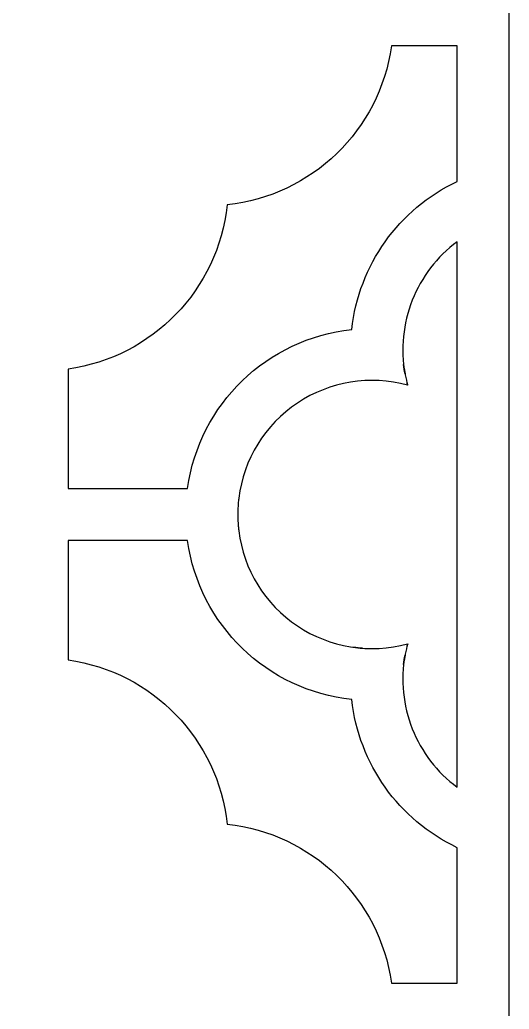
# Model space of a CAD drawing. Header units: centimetres. Extents: x -14 to -8.1, y -9 to 2.2.
# Drawn here: x -9.098 to -8.101, y -5.4 to -3.383 of the extents above; entities that cross this region are included whole.
import ezdxf

# ---------------------------------------------------------------- set-up
doc = ezdxf.new("R2010")
doc.units = ezdxf.units.CM
doc.header["$MEASUREMENT"] = 0
doc.layers.add('layer 1', color=7, linetype='Continuous')

msp = doc.modelspace()

# ---------------------------------------------------------------- linework, layer by layer
at = {"layer": 'layer 1', "lineweight": 30}
for points, knots in [([(-14.04071, 2.23468), (-14.04071, 2.23468), (-13.9345, 2.23468), (-13.9345, 2.23468), (-13.9345, 2.23468), (-13.9345, 2.23468), (-8.20693, 2.23468), (-8.20693, 2.23468), (-8.20693, 2.23468), (-8.20693, 2.23468), (-8.10073, 2.23468), (-8.10073, 2.23468), (-8.10073, 2.23468), (-8.10073, 2.23468), (-8.10073, 2.12848), (-8.10073, 2.12848), (-8.10073, 2.12848), (-8.10073, 2.12848), (-8.10073, -8.89401), (-8.10073, -8.89401), (-8.10073, -8.89401), (-8.10073, -8.89401), (-8.10073, -9.00021), (-8.10073, -9.00021), (-8.10073, -9.00021), (-8.10073, -9.00021), (-8.20693, -9.00021), (-8.20693, -9.00021), (-8.20693, -9.00021), (-8.20693, -9.00021), (-13.9345, -9.00021), (-13.9345, -9.00021), (-13.9345, -9.00021), (-13.9345, -9.00021), (-14.04071, -9.00021), (-14.04071, -9.00021), (-14.04071, -9.00021), (-14.04071, -9.00021), (-14.04071, -8.89401), (-14.04071, -8.89401), (-14.04071, -8.89401), (-14.04071, -8.89401), (-14.04071, 2.12848), (-14.04071, 2.12848), (-14.04071, 2.12848), (-14.04071, 2.12848), (-14.04071, 2.23468), (-14.04071, 2.23468)], [0, 0, 0, 0, 0.0769231, 0.0769231, 0.0769231, 0.0769231, 0.1538462, 0.1538462, 0.1538462, 0.1538462, 0.2307692, 0.2307692, 0.2307692, 0.2307692, 0.3076923, 0.3076923, 0.3076923, 0.3076923, 0.3846154, 0.3846154, 0.3846154, 0.3846154, 0.4615385, 0.4615385, 0.4615385, 0.4615385, 0.5384615, 0.5384615, 0.5384615, 0.5384615, 0.6153846, 0.6153846, 0.6153846, 0.6153846, 0.6923077, 0.6923077, 0.6923077, 0.6923077, 0.7692308, 0.7692308, 0.7692308, 0.7692308, 0.8461538, 0.8461538, 0.8461538, 0.8461538, 1, 1, 1, 1]), ([(-8.20693, -3.71221), (-8.32606, -3.76887), (-8.40728, -3.88309), (-8.42156, -4.01424), (-8.42156, -4.01424), (-8.59442, -4.03285), (-8.73244, -4.16633), (-8.7565, -4.33852), (-8.7565, -4.33852), (-8.7565, -4.33852), (-8.85093, -4.33852), (-8.85093, -4.33852), (-8.85093, -4.33852), (-8.85093, -4.33852), (-8.99993, -4.33852), (-8.99993, -4.33852), (-8.99993, -4.33852), (-8.99993, -4.33852), (-8.99993, -4.24991), (-8.99993, -4.24991), (-8.99993, -4.24991), (-8.99993, -4.24991), (-8.99993, -4.17249), (-8.99993, -4.17249), (-8.99993, -4.17249), (-8.99993, -4.17249), (-8.99993, -4.14635), (-8.99993, -4.14635), (-8.99993, -4.14635), (-8.99993, -4.14635), (-8.99993, -4.09508), (-8.99993, -4.09508), (-8.99993, -4.09508), (-8.82778, -4.07088), (-8.69415, -3.93301), (-8.67566, -3.76015), (-8.67566, -3.76015), (-8.50281, -3.74152), (-8.3648, -3.60805), (-8.34073, -3.43587), (-8.34073, -3.43587), (-8.34073, -3.43587), (-8.24642, -3.43587), (-8.24642, -3.43587), (-8.24642, -3.43587), (-8.24642, -3.43587), (-8.21714, -3.43587), (-8.21714, -3.43587), (-8.21714, -3.43587), (-8.21714, -3.43587), (-8.20693, -3.43587), (-8.20693, -3.43587), (-8.20693, -3.43587), (-8.20693, -3.43587), (-8.20693, -3.71221), (-8.20693, -3.71221)], [0, 0, 0, 0, 0.0666667, 0.0666667, 0.0666667, 0.0666667, 0.1333333, 0.1333333, 0.1333333, 0.1333333, 0.2, 0.2, 0.2, 0.2, 0.2666667, 0.2666667, 0.2666667, 0.2666667, 0.3333333, 0.3333333, 0.3333333, 0.3333333, 0.4, 0.4, 0.4, 0.4, 0.4666667, 0.4666667, 0.4666667, 0.4666667, 0.5333333, 0.5333333, 0.5333333, 0.5333333, 0.6, 0.6, 0.6, 0.6, 0.6666667, 0.6666667, 0.6666667, 0.6666667, 0.7333333, 0.7333333, 0.7333333, 0.7333333, 0.8, 0.8, 0.8, 0.8, 0.8666667, 0.8666667, 0.8666667, 0.8666667, 1, 1, 1, 1]), ([(-8.20693, -4.94768), (-8.24795, -4.91723), (-8.27964, -4.8759), (-8.29842, -4.8284), (-8.29842, -4.8284), (-8.31721, -4.78089), (-8.3223, -4.72904), (-8.31312, -4.67879), (-8.31312, -4.67879), (-8.31426, -4.68506), (-8.31518, -4.69136), (-8.31588, -4.69769), (-8.31588, -4.69769), (-8.31509, -4.69046), (-8.314, -4.68326), (-8.31263, -4.67612), (-8.31263, -4.67612), (-8.31127, -4.66906), (-8.30963, -4.66207), (-8.30772, -4.65515), (-8.30772, -4.65515), (-8.30772, -4.65515), (-8.30907, -4.6601), (-8.30907, -4.6601), (-8.30907, -4.6601), (-8.30907, -4.6601), (-8.30778, -4.65515), (-8.30778, -4.65515), (-8.30778, -4.65515), (-8.38437, -4.67629), (-8.46643, -4.66304), (-8.53252, -4.61893), (-8.53252, -4.61893), (-8.59862, -4.57481), (-8.64223, -4.50402), (-8.65196, -4.42515), (-8.65196, -4.42515), (-8.65196, -4.42515), (-8.65215, -4.42349), (-8.65215, -4.42349), (-8.65215, -4.42349), (-8.65248, -4.42072), (-8.65276, -4.41795), (-8.653, -4.41518), (-8.653, -4.41518), (-8.653, -4.41518), (-8.65337, -4.41017), (-8.65337, -4.41017), (-8.65337, -4.41017), (-8.65337, -4.41017), (-8.65349, -4.40849), (-8.65349, -4.40849), (-8.65349, -4.40849), (-8.65349, -4.40849), (-8.65369, -4.40519), (-8.65369, -4.40519), (-8.65369, -4.40519), (-8.65369, -4.40519), (-8.65376, -4.40345), (-8.65376, -4.40345), (-8.65376, -4.40345), (-8.65376, -4.40345), (-8.65384, -4.40131), (-8.65384, -4.40131), (-8.65384, -4.40131), (-8.65384, -4.40131), (-8.65387, -4.40008), (-8.65387, -4.40008), (-8.65387, -4.40008), (-8.65387, -4.40008), (-8.65393, -4.39865), (-8.65393, -4.39865), (-8.65393, -4.39865), (-8.65393, -4.39865), (-8.65395, -4.3969), (-8.65395, -4.3969), (-8.65395, -4.3969), (-8.65395, -4.3969), (-8.65396, -4.39582), (-8.65396, -4.39582), (-8.65396, -4.39582), (-8.65396, -4.39582), (-8.654, -4.39414), (-8.654, -4.39414), (-8.654, -4.39414), (-8.654, -4.39414), (-8.65401, -4.39244), (-8.65401, -4.39244), (-8.65401, -4.39244), (-8.65401, -4.39244), (-8.65401, -4.39075), (-8.65401, -4.39075), (-8.65401, -4.39075), (-8.65401, -4.39075), (-8.654, -4.38904), (-8.654, -4.38904), (-8.654, -4.38904), (-8.654, -4.38904), (-8.65398, -4.3876), (-8.65398, -4.3876), (-8.65398, -4.3876), (-8.65398, -4.3876), (-8.65396, -4.3865), (-8.65396, -4.3865), (-8.65396, -4.3865), (-8.65396, -4.3865), (-8.65393, -4.38481), (-8.65393, -4.38481), (-8.65393, -4.38481), (-8.65393, -4.38481), (-8.65387, -4.38312), (-8.65387, -4.38312), (-8.65387, -4.38312), (-8.65387, -4.38312), (-8.65384, -4.3819), (-8.65384, -4.3819), (-8.65384, -4.3819), (-8.65384, -4.3819), (-8.65379, -4.38057), (-8.65379, -4.38057), (-8.65379, -4.38057), (-8.65379, -4.38057), (-8.65373, -4.37889), (-8.65373, -4.37889), (-8.65373, -4.37889), (-8.65373, -4.37889), (-8.65349, -4.37475), (-8.65349, -4.37475), (-8.65349, -4.37475), (-8.65349, -4.37475), (-8.65337, -4.373), (-8.65337, -4.373), (-8.65337, -4.373), (-8.65337, -4.373), (-8.65307, -4.36883), (-8.65307, -4.36883), (-8.65307, -4.36883), (-8.65307, -4.36883), (-8.65235, -4.36136), (-8.65235, -4.36136), (-8.65235, -4.36136), (-8.65235, -4.36136), (-8.65215, -4.3597), (-8.65215, -4.3597), (-8.65215, -4.3597), (-8.65215, -4.3597), (-8.65196, -4.35806), (-8.65196, -4.35806), (-8.65196, -4.35806), (-8.64228, -4.27917), (-8.59863, -4.20839), (-8.53251, -4.16428), (-8.53251, -4.16428), (-8.46643, -4.12018), (-8.38438, -4.10698), (-8.30778, -4.12807), (-8.30778, -4.12807), (-8.30778, -4.12807), (-8.30907, -4.12313), (-8.30907, -4.12313), (-8.30907, -4.12313), (-8.30907, -4.12313), (-8.30778, -4.12808), (-8.30778, -4.12808), (-8.30778, -4.12808), (-8.30963, -4.12115), (-8.31124, -4.11416), (-8.31262, -4.10712), (-8.31262, -4.10712), (-8.314, -4.09997), (-8.31509, -4.09278), (-8.31588, -4.08554), (-8.31588, -4.08554), (-8.31518, -4.09187), (-8.31426, -4.09818), (-8.31312, -4.10444), (-8.31312, -4.10444), (-8.3223, -4.05418), (-8.3172, -4.00233), (-8.29842, -3.95481), (-8.29842, -3.95481), (-8.27964, -3.90731), (-8.24794, -3.86597), (-8.20693, -3.83551), (-8.20693, -3.83551), (-8.20693, -3.83551), (-8.20693, -4.94768), (-8.20693, -4.94768)], [0, 0, 0, 0, 0.0208333, 0.0208333, 0.0208333, 0.0208333, 0.0416667, 0.0416667, 0.0416667, 0.0416667, 0.0625, 0.0625, 0.0625, 0.0625, 0.0833333, 0.0833333, 0.0833333, 0.0833333, 0.1041667, 0.1041667, 0.1041667, 0.1041667, 0.125, 0.125, 0.125, 0.125, 0.1458333, 0.1458333, 0.1458333, 0.1458333, 0.1666667, 0.1666667, 0.1666667, 0.1666667, 0.1875, 0.1875, 0.1875, 0.1875, 0.2083333, 0.2083333, 0.2083333, 0.2083333, 0.2291667, 0.2291667, 0.2291667, 0.2291667, 0.25, 0.25, 0.25, 0.25, 0.2708333, 0.2708333, 0.2708333, 0.2708333, 0.2916667, 0.2916667, 0.2916667, 0.2916667, 0.3125, 0.3125, 0.3125, 0.3125, 0.3333333, 0.3333333, 0.3333333, 0.3333333, 0.3541667, 0.3541667, 0.3541667, 0.3541667, 0.375, 0.375, 0.375, 0.375, 0.3958333, 0.3958333, 0.3958333, 0.3958333, 0.4166667, 0.4166667, 0.4166667, 0.4166667, 0.4375, 0.4375, 0.4375, 0.4375, 0.4583333, 0.4583333, 0.4583333, 0.4583333, 0.4791667, 0.4791667, 0.4791667, 0.4791667, 0.5, 0.5, 0.5, 0.5, 0.5208333, 0.5208333, 0.5208333, 0.5208333, 0.5416667, 0.5416667, 0.5416667, 0.5416667, 0.5625, 0.5625, 0.5625, 0.5625, 0.5833333, 0.5833333, 0.5833333, 0.5833333, 0.6041667, 0.6041667, 0.6041667, 0.6041667, 0.625, 0.625, 0.625, 0.625, 0.6458333, 0.6458333, 0.6458333, 0.6458333, 0.6666667, 0.6666667, 0.6666667, 0.6666667, 0.6875, 0.6875, 0.6875, 0.6875, 0.7083333, 0.7083333, 0.7083333, 0.7083333, 0.7291667, 0.7291667, 0.7291667, 0.7291667, 0.75, 0.75, 0.75, 0.75, 0.7708333, 0.7708333, 0.7708333, 0.7708333, 0.7916667, 0.7916667, 0.7916667, 0.7916667, 0.8125, 0.8125, 0.8125, 0.8125, 0.8333333, 0.8333333, 0.8333333, 0.8333333, 0.8541667, 0.8541667, 0.8541667, 0.8541667, 0.875, 0.875, 0.875, 0.875, 0.8958333, 0.8958333, 0.8958333, 0.8958333, 0.9166667, 0.9166667, 0.9166667, 0.9166667, 0.9375, 0.9375, 0.9375, 0.9375, 0.9583333, 0.9583333, 0.9583333, 0.9583333, 1, 1, 1, 1]), ([(-8.20693, -5.34736), (-8.20693, -5.34736), (-8.21714, -5.34736), (-8.21714, -5.34736), (-8.21714, -5.34736), (-8.21714, -5.34736), (-8.24642, -5.34736), (-8.24642, -5.34736), (-8.24642, -5.34736), (-8.24642, -5.34736), (-8.34073, -5.34736), (-8.34073, -5.34736), (-8.34073, -5.34736), (-8.36493, -5.1752), (-8.5028, -5.04158), (-8.67566, -5.02308), (-8.67566, -5.02308), (-8.69428, -4.85023), (-8.82776, -4.71222), (-8.99993, -4.68816), (-8.99993, -4.68816), (-8.99993, -4.68816), (-8.99993, -4.63686), (-8.99993, -4.63686), (-8.99993, -4.63686), (-8.99993, -4.63686), (-8.99993, -4.61074), (-8.99993, -4.61074), (-8.99993, -4.61074), (-8.99993, -4.61074), (-8.99993, -4.53332), (-8.99993, -4.53332), (-8.99993, -4.53332), (-8.99993, -4.53332), (-8.99993, -4.44472), (-8.99993, -4.44472), (-8.99993, -4.44472), (-8.99993, -4.44472), (-8.85093, -4.44472), (-8.85093, -4.44472), (-8.85093, -4.44472), (-8.85093, -4.44472), (-8.7565, -4.44472), (-8.7565, -4.44472), (-8.7565, -4.44472), (-8.7323, -4.61688), (-8.59443, -4.75051), (-8.42156, -4.76899), (-8.42156, -4.76899), (-8.40724, -4.90013), (-8.32608, -5.0144), (-8.20693, -5.07102), (-8.20693, -5.07102), (-8.20693, -5.07102), (-8.20693, -5.34736), (-8.20693, -5.34736)], [0, 0, 0, 0, 0.0666667, 0.0666667, 0.0666667, 0.0666667, 0.1333333, 0.1333333, 0.1333333, 0.1333333, 0.2, 0.2, 0.2, 0.2, 0.2666667, 0.2666667, 0.2666667, 0.2666667, 0.3333333, 0.3333333, 0.3333333, 0.3333333, 0.4, 0.4, 0.4, 0.4, 0.4666667, 0.4666667, 0.4666667, 0.4666667, 0.5333333, 0.5333333, 0.5333333, 0.5333333, 0.6, 0.6, 0.6, 0.6, 0.6666667, 0.6666667, 0.6666667, 0.6666667, 0.7333333, 0.7333333, 0.7333333, 0.7333333, 0.8, 0.8, 0.8, 0.8, 0.8666667, 0.8666667, 0.8666667, 0.8666667, 1, 1, 1, 1]), ([(-8.41807, -4.66242), (-8.412, -4.66325), (-8.4059, -4.66388), (-8.39979, -4.66431), (-8.39979, -4.66431), (-8.4059, -4.66388), (-8.412, -4.66325), (-8.41807, -4.66242)], [0, 0, 0, 0, 0.3333333, 0.3333333, 0.3333333, 0.3333333, 1, 1, 1, 1])]:
    msp.add_open_spline(points, degree=3, knots=knots, dxfattribs=at)

doc.saveas('drawing.dxf')
